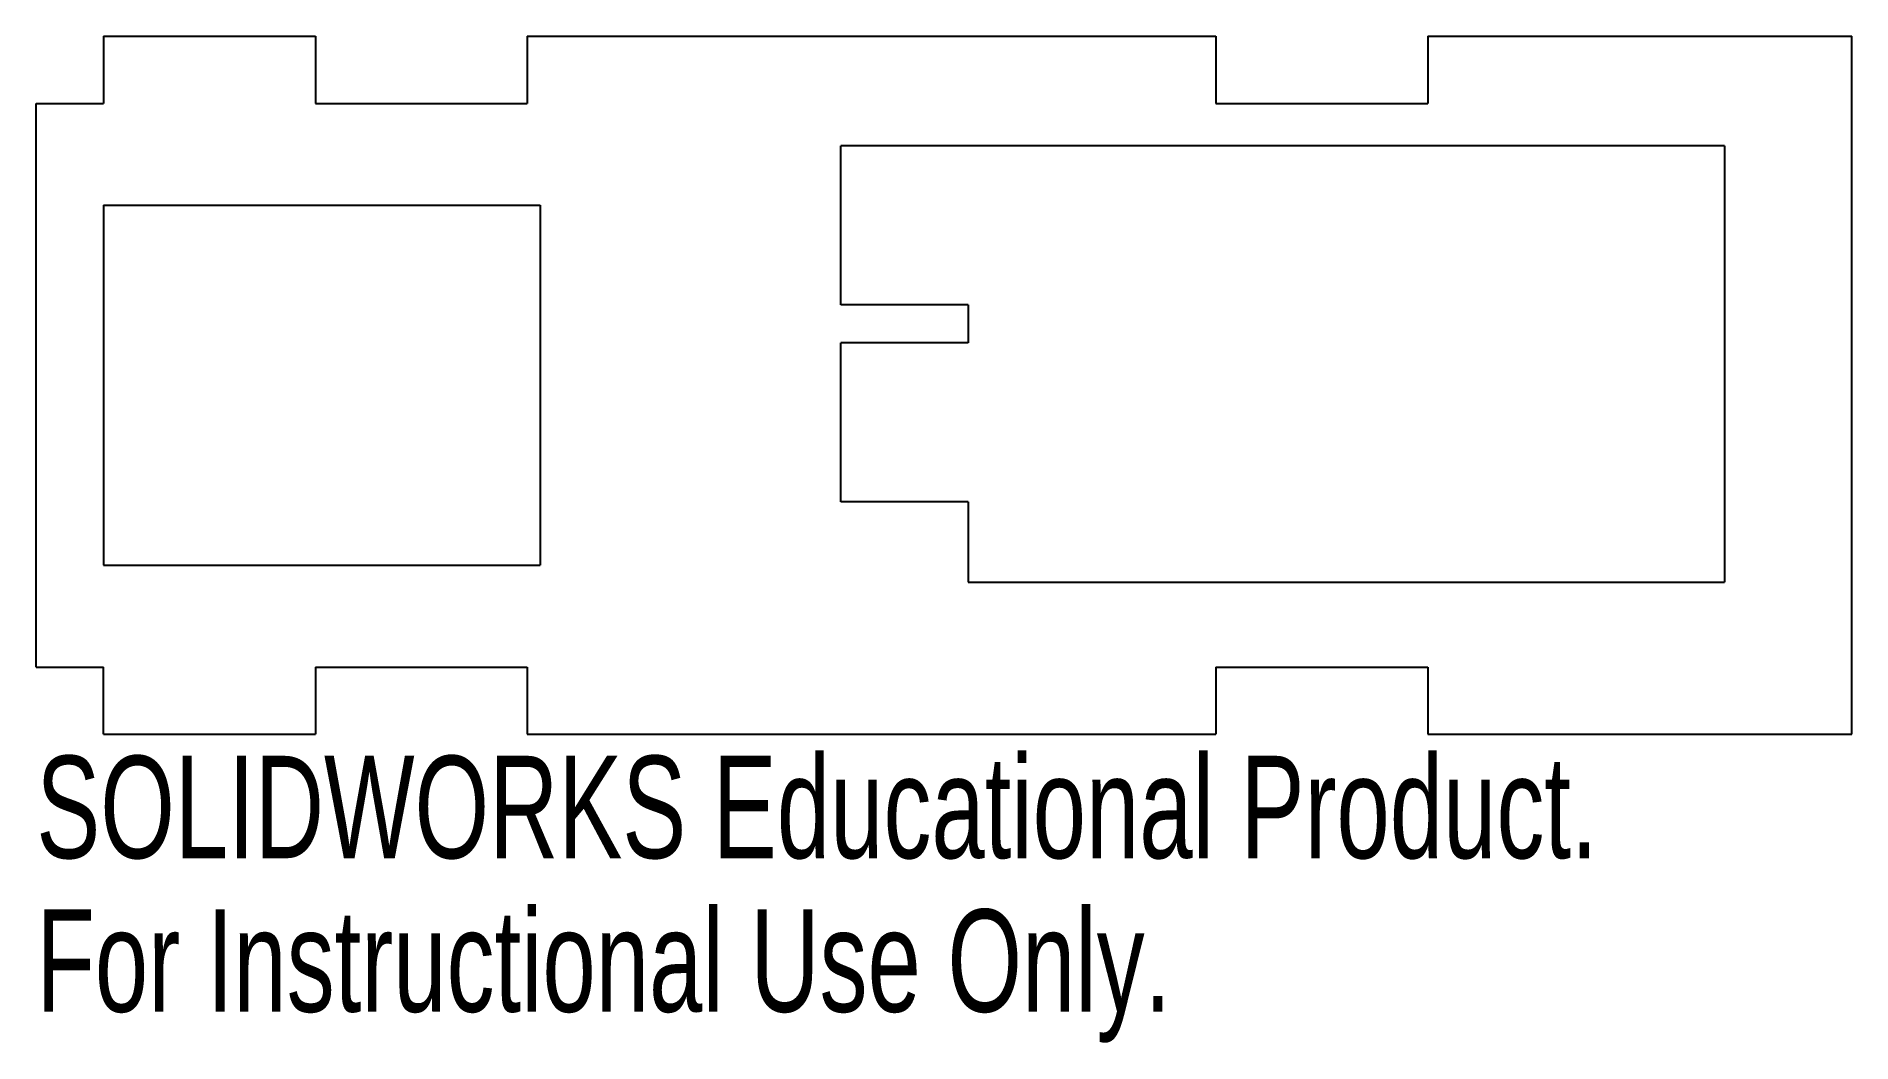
# Model space of a CAD drawing. Header units: millimetres. Extents: x 0 to 85.7, y -14.6 to 32.9.
import ezdxf

# ---------------------------------------------------------------- set-up
doc = ezdxf.new("R2010")
doc.units = ezdxf.units.MM
doc.styles.add('SLDTEXTSTYLE0', font='TXT', dxfattribs={"width": 0.7})

msp = doc.modelspace()

# ---------------------------------------------------------------- linework, layer by layer
at = {"color": 7, "linetype": 'Continuous', "lineweight": 25}
for p, q in [((3.17, 32.94), (13.17, 32.94)), ((3.17, 32.94), (3.17, 29.77)), ((13.17, 32.94), (13.17, 29.77)), ((23.17, 32.94), (55.67, 32.94)), ((23.17, 32.94), (23.17, 29.77)), ((55.67, 32.94), (55.67, 29.77)), ((65.67, 32.94), (85.67, 32.94)), ((65.67, 32.94), (65.67, 29.77)), ((85.67, 0), (85.67, 32.94)), ((0, 29.77), (3.17, 29.77)), ((0, 3.17), (0, 29.77)), ((13.17, 29.77), (23.17, 29.77)), ((55.67, 29.77), (65.67, 29.77)), ((37.97, 20.27), (37.97, 27.77)), ((79.67, 27.77), (37.97, 27.77)), ((79.67, 27.77), (79.67, 7.17)), ((3.17, 24.97), (3.17, 7.97)), ((3.17, 24.97), (23.77, 24.97)), ((23.77, 24.97), (23.77, 7.97)), ((43.97, 20.27), (37.97, 20.27)), ((43.97, 20.27), (43.97, 18.47)), ((37.97, 10.97), (37.97, 18.47)), ((43.97, 18.47), (37.97, 18.47)), ((43.97, 10.97), (37.97, 10.97)), ((43.97, 10.97), (43.97, 7.17)), ((3.17, 7.97), (23.77, 7.97)), ((43.97, 7.17), (79.67, 7.17)), ((0, 3.17), (3.17, 3.17)), ((3.17, 0), (3.17, 3.17)), ((13.17, 3.17), (13.17, 0)), ((13.17, 3.17), (23.17, 3.17)), ((23.17, 3.17), (23.17, 0)), ((55.67, 3.17), (55.67, 0)), ((55.67, 3.17), (65.67, 3.17)), ((65.67, 3.17), (65.67, 0)), ((3.17, 0), (13.17, 0)), ((23.17, 0), (55.67, 0)), ((65.67, 0), (85.67, 0))]:
    msp.add_line(p, q, dxfattribs=at)

# ---------------------------------------------------------------- texts
at = {"color": 7, "linetype": 'Continuous', "char_height": 4.83362, "attachment_point": 1, "style": 'SLDTEXTSTYLE0'}
for s, insert in [('SOLIDWORKS Educational Product.', (0, -1.02)), ('For Instructional Use Only.', (0, -8.27))]:
    msp.add_mtext(s, dxfattribs=dict(at, insert=insert))

doc.saveas('drawing.dxf')
